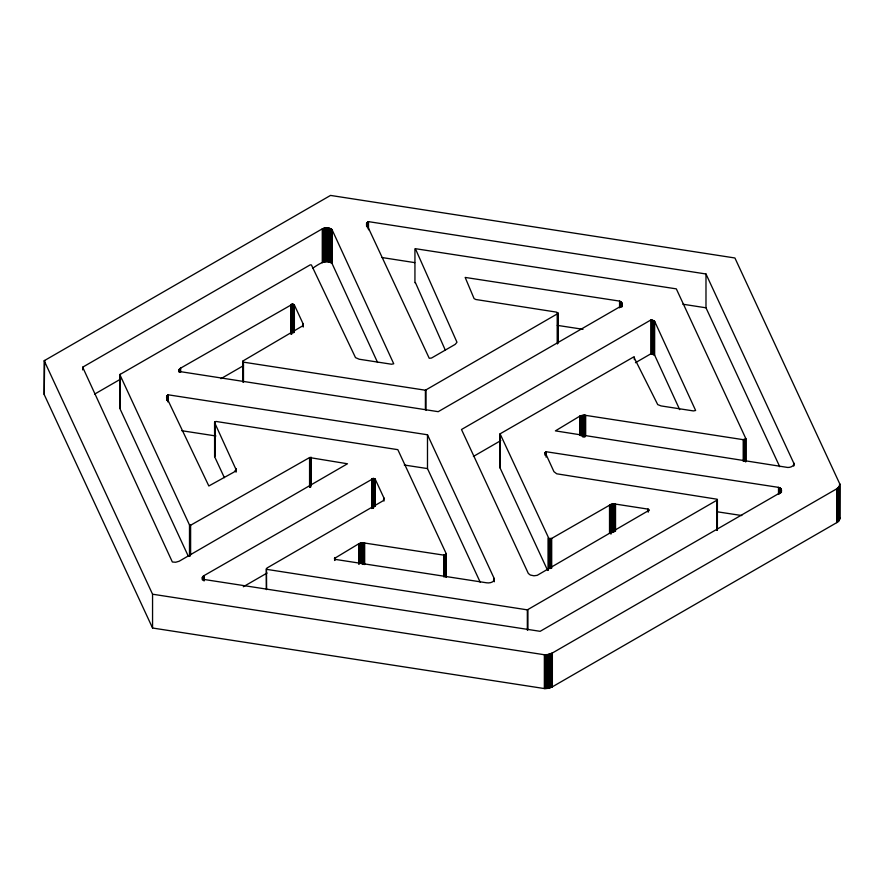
<?xml version="1.0" encoding="UTF-8"?>
<svg xmlns="http://www.w3.org/2000/svg" width="884" height="884" viewBox="0 0 884 884"><rect width="100%" height="100%" fill="white"/><g stroke="black" fill="none" stroke-linecap="round" stroke-linejoin="round"><path stroke-width="1.33" d="M44.2 360.727L152.556 594.203L544.356 654.746L547.715 654.558L552.356 653.011L836.772 488.808L839.247 486.498L839.712 483.791L734.913 257.984L330.528 195.419L44.2 360.727L44.2 394.551L152.556 628.016L544.356 688.559L547.715 688.371L552.356 686.824L836.772 522.621L839.247 520.311L839.712 517.615M243.012 361.147L243.476 362.153L425.403 390.22L557.959 313.5L556.456 312.118L475.824 299.499L474.078 298.582L465.161 277.421L619.574 301.09L622.093 303.543L621.806 305.157L620.325 306.527L438.21 411.679L178.966 371.424L178.999 369.799L180.645 368.12L292.593 304.118L294.361 305.002L303.024 323.666L302.947 325.688L243.222 360.816L242.989 381.789M545.218 455.348L545.218 452.641L546.058 451.724L778.517 487.36C781.379 487.736 782.826 491.725 779.743 492.985L540.146 631.32L202.524 579.23L202.403 577.296L204.049 575.606L373.49 478.421L375.258 479.294L383.921 497.968L383.369 500.62L266.99 568.014L266.393 568.998L266.559 589.628M545.218 452.641L553.948 471.669L556.721 473.802L717.244 499.25L717.377 499.946L527.339 609.861L266.559 569.34M745.82 438.563L743.212 439.668L584.512 415.193L579.672 416.231L555.406 430.873L787.755 467.47C790.23 467.559 794.683 466.188 793.677 462.951L705.984 273.985L368.484 221.63L366.893 222.967L366.495 223.906L429.248 358.285L431.536 358.031L455.205 344.373L456.984 342.263L415.369 248.68L676.315 288.869L745.82 438.563L745.82 461.558M224.37 477.658L214.635 456.708L214.569 422.53L215.961 421.447L397.822 449.658L446.21 553.66L446.166 577.351M214.69 422.187L214.635 456.708M446.166 554.356L443.68 555.119L362.915 542.776L358.672 543.826L334.406 558.478L335.931 559.495L486.531 582.788C489.371 583.352 495.073 582.313 494.145 578.401L427.491 434.773L168.126 394.794L166.501 397.17L208.834 485.979L234.205 471.968L236.017 469.514L214.569 422.53M214.69 456L215.409 455.437M188.325 556.268L119.826 408.397L119.826 374.584L310.207 264.868L311.411 264.946L355.501 357.622L359.191 359.224L391.524 364.23L393.734 363.777L332.008 229.564L327.445 227.84L322.273 228.857L82.665 367.192L82.665 369.899M119.826 408.397L120.246 374.241M44.2 394.551L44.631 360.429M94.588 394.131L120.81 378.993M312.737 268.183C317.676 264.99 325.853 258.504 332.008 263.388L377.578 362.473M220.956 378.661L243.476 365.656M445.216 349.942L415.369 282.493M650.944 319.931L461.492 429.513L528.323 573.451L530.289 575.02L533.936 575.793L537.196 575.34L649.386 510.112L647.873 509.096L615.529 504.09L610.943 504.41L551.693 538.411L548.876 538.466L500.079 433.834L633.762 356.893L657.729 404.607L661.088 405.922L693.432 410.927L695.631 410.485L654.646 321.334L653.475 320.627L650.944 319.931L650.944 353.755L635.452 362.716M243.31 586.755L267.101 573.02M473.404 456.442L500.808 440.586M119.826 374.584L189.496 524.963L190.612 525.24L309.577 457.558L347.467 463.768L179.154 561.241L175.684 562.246L172.358 562.003L82.665 367.192M557.263 325.356L582.998 329.301M717.344 511.803L741.82 515.549M382.098 257.553L414.751 262.625M682.846 304.218L705.984 307.798L779.743 466.741M650.944 353.755L654.646 355.158L679.686 409.635M181.773 430.718L215.895 435.978M404.275 465.017L427.491 468.586L480.233 582.247M500.079 433.834L500.134 468.067L547.649 570.445M839.778 484.189L839.778 518.786M839.712 483.791L839.601 519.56M839.446 486.123L839.446 519.947M839.247 486.498L839.247 520.311M839.015 486.863L839.015 520.687M838.728 487.217L838.728 521.041M838.408 487.57L838.408 521.383M838.054 487.902L838.054 521.715M837.656 488.211L837.656 522.035M837.225 488.521L837.225 522.333M836.772 488.808L836.772 522.621M793.799 463.271L793.799 465.978M793.677 462.951L793.677 465.658M781.423 489.67L781.423 492.377M781.279 489.36L781.279 492.068M781.08 489.051L781.08 491.758M780.837 488.753L780.837 492.819M780.55 488.476L780.55 492.532M780.218 488.211L780.218 492.266M779.843 487.968L779.843 493.371M779.434 487.736L779.434 493.15M778.992 487.537L778.992 494.3M778.517 487.36L778.517 494.123M745.709 438.917L745.709 461.912M745.422 439.226L745.422 460.873M744.98 439.481L744.98 461.128M744.439 439.646L744.439 461.293M743.831 439.713L743.831 461.36M743.212 439.668L743.212 461.315M717.399 499.593L717.377 529.704M717.178 500.289L717.178 530.046M716.814 500.576L716.814 530.334M705.984 273.985L705.984 307.798M654.646 321.334L654.646 355.158M654.293 321.08L654.293 354.904M653.895 320.848L653.895 354.661M653.475 320.627L653.475 354.451M653.011 320.439L653.011 354.263M652.525 320.273L652.525 354.086M652.016 320.13L652.016 353.954M651.486 320.019L651.486 353.843M648.436 509.239L648.436 511.935M647.873 509.096L647.873 511.803M634.358 356.992L634.358 359.7M621.993 303.223L621.993 305.93M621.85 302.914L621.85 306.969M621.651 302.604L621.651 306.66M621.408 302.306L621.408 306.361M621.12 302.03L621.12 306.085M620.789 301.764L620.789 307.179M620.424 301.521L620.424 306.925M620.015 301.289L620.015 306.704M619.574 301.09L619.574 307.853M615.529 504.09L615.529 531.14M614.955 504.013L614.955 531.074M614.369 503.979L614.369 531.03M613.772 503.968L613.772 532.378M613.187 503.99L613.187 532.4M612.601 504.046L612.601 532.455M612.037 504.134L612.037 532.544M611.474 504.256L611.474 532.665M610.943 504.41L610.943 534.168M610.446 504.587L610.446 532.997M609.971 504.786L609.971 533.196M609.529 505.018L609.529 533.428M585.672 415.303L585.672 435.591M585.097 415.226L585.097 436.873M584.512 415.193L584.512 436.829M583.926 415.182L583.926 436.829M583.329 415.204L583.329 436.851M582.744 415.259L582.744 436.906M582.18 415.347L582.18 435.646M581.628 415.469L581.628 435.757M581.097 415.624L581.097 435.911M580.589 415.8L580.589 434.729M580.114 415.999L580.114 434.939M579.672 416.231L579.672 435.171M557.981 313.146L557.981 342.904M557.815 312.803L557.815 342.561M557.749 313.842L557.749 343.6M557.484 312.494L557.484 342.263M557.384 314.118L557.384 343.887M552.356 653.011L552.356 686.824M551.859 653.276L551.859 687.089M551.693 538.411L551.693 568.169M551.34 653.519L551.34 687.343M551.196 538.621L551.196 568.379M550.787 653.751L550.787 687.564M550.61 538.743L550.61 568.5M550.213 653.961L550.213 687.774M550.003 538.754L550.003 568.511M549.616 654.138L549.616 687.962M549.406 538.665L549.406 568.423M548.997 654.304L548.997 688.117M548.876 538.466L548.876 568.235M548.478 538.201L548.478 569.318M548.235 537.87L548.235 570.335M548.356 654.436L548.356 688.26M547.715 654.558L547.715 688.371M547.052 654.646L547.052 688.459M546.389 654.712L546.389 688.525M546.058 451.724L546.058 457.138M545.704 654.746L545.704 688.559M545.616 451.978L545.616 454.685M545.329 452.288L545.329 454.995M545.03 654.757L545.03 688.581M544.356 654.746L544.356 688.559M527.925 609.617L527.925 629.916M527.339 609.861L527.339 630.148M500.134 434.254L500.134 468.067M494.267 578.722L494.333 581.749M494.145 578.401L494.145 581.108M446.21 553.66L446.287 577.009M445.879 554.677L445.879 576.324M445.448 554.931L445.448 576.567M444.895 555.097L444.895 576.733M444.287 555.163L444.287 576.799M443.68 555.119L443.68 576.766M427.491 434.773L427.491 468.586M425.989 389.977L425.989 410.275M425.403 390.22L425.403 409.159M414.939 248.934L414.939 282.747M383.921 497.968L384.043 501.007M375.258 479.294L375.258 506.355M375.015 478.973L375.015 506.024M374.606 478.697L374.606 505.758M374.087 478.509L374.087 506.919M373.49 478.421L373.49 508.178M372.871 478.432L372.871 508.189M372.286 478.553L372.286 508.311M371.788 478.763L371.788 508.521M368.484 221.63L368.484 229.741M368.087 221.862L368.087 227.276M367.722 222.116L367.722 227.519M367.401 222.381L367.401 227.796M367.125 222.669L367.125 225.365M366.893 222.967L366.893 225.663M366.716 223.276L366.716 225.972M366.573 223.586L366.573 226.293M364.672 542.898L364.672 564.544M364.097 542.831L364.097 564.467M363.512 542.787L363.512 564.434M362.915 542.776L362.915 564.423M362.329 542.798L362.329 564.445M361.744 542.853L361.744 563.152M361.169 542.942L361.169 563.241M360.617 543.063L360.617 563.351M360.086 543.218L360.086 563.506M359.578 543.395L359.578 563.683M359.114 543.594L359.114 563.893M358.672 543.826L358.672 564.114M335.003 557.495L335.003 560.202M334.627 557.782L334.627 560.489M332.008 229.564L332.008 263.388M331.699 229.299L331.699 263.112M331.345 229.033L331.345 262.857M330.959 228.801L330.959 262.625M330.528 228.591L330.528 262.404M330.075 228.392L330.075 262.216M329.588 228.227L329.588 262.051M329.08 228.094L329.08 261.907M328.55 227.973L328.55 261.797M327.997 227.895L327.997 261.708M327.445 227.84L327.445 261.653M326.881 227.807L326.881 261.631M326.318 227.818L326.318 261.631M325.754 227.851L325.754 261.664M325.19 227.906L325.19 261.73M324.649 228.006L324.649 261.819M324.13 228.127L324.13 261.94M323.621 228.271L323.621 262.084M323.146 228.437L323.146 262.261M322.693 228.636L322.693 262.46M322.273 228.857L322.273 262.681M311.29 457.293L311.29 485.692M310.704 457.348L310.704 487.106M310.129 457.437L310.129 487.194M309.577 457.558L309.577 487.316M303.157 323.997L303.223 327.047M303.024 323.666L303.024 326.373M294.361 305.002L294.361 332.053M294.118 304.671L294.118 331.721M293.709 304.405L293.709 332.804M293.19 304.207L293.19 332.616M292.593 304.118L292.593 332.528M291.974 304.129L291.974 333.898M291.4 304.251L291.4 334.008M290.902 304.461L290.902 334.218M266.416 568.633L266.393 589.285M243.476 362.153L243.476 382.441M243.222 360.816L243.155 382.142M235.94 468.829L236.017 472.222M235.807 468.498L235.807 471.205M214.978 421.867L214.978 455.68M204.049 575.606L204.049 581.02M203.674 575.849L203.674 579.904M203.331 576.114L203.331 578.81M203.033 576.39L203.033 579.086M202.767 576.677L202.767 579.385M202.569 576.976L202.569 579.683M202.403 577.296L202.403 580.003M190.612 525.24L190.612 554.997M190.016 525.151L190.016 556.257M189.496 524.963L189.496 556.069M180.645 368.12L180.645 372.175M180.27 368.363L180.27 371.059M179.927 368.617L179.927 371.324M179.618 368.893L179.618 371.6M179.364 369.192L179.364 371.888M179.165 369.49L179.165 372.197M168.126 394.794L168.126 401.557M167.761 395.049L167.761 401.811M167.441 395.314L167.441 399.369M167.164 395.601L167.164 399.656M166.932 395.899L166.932 399.955M166.745 396.209L166.745 400.264M152.556 594.203L152.556 628.016"/></g></svg>
